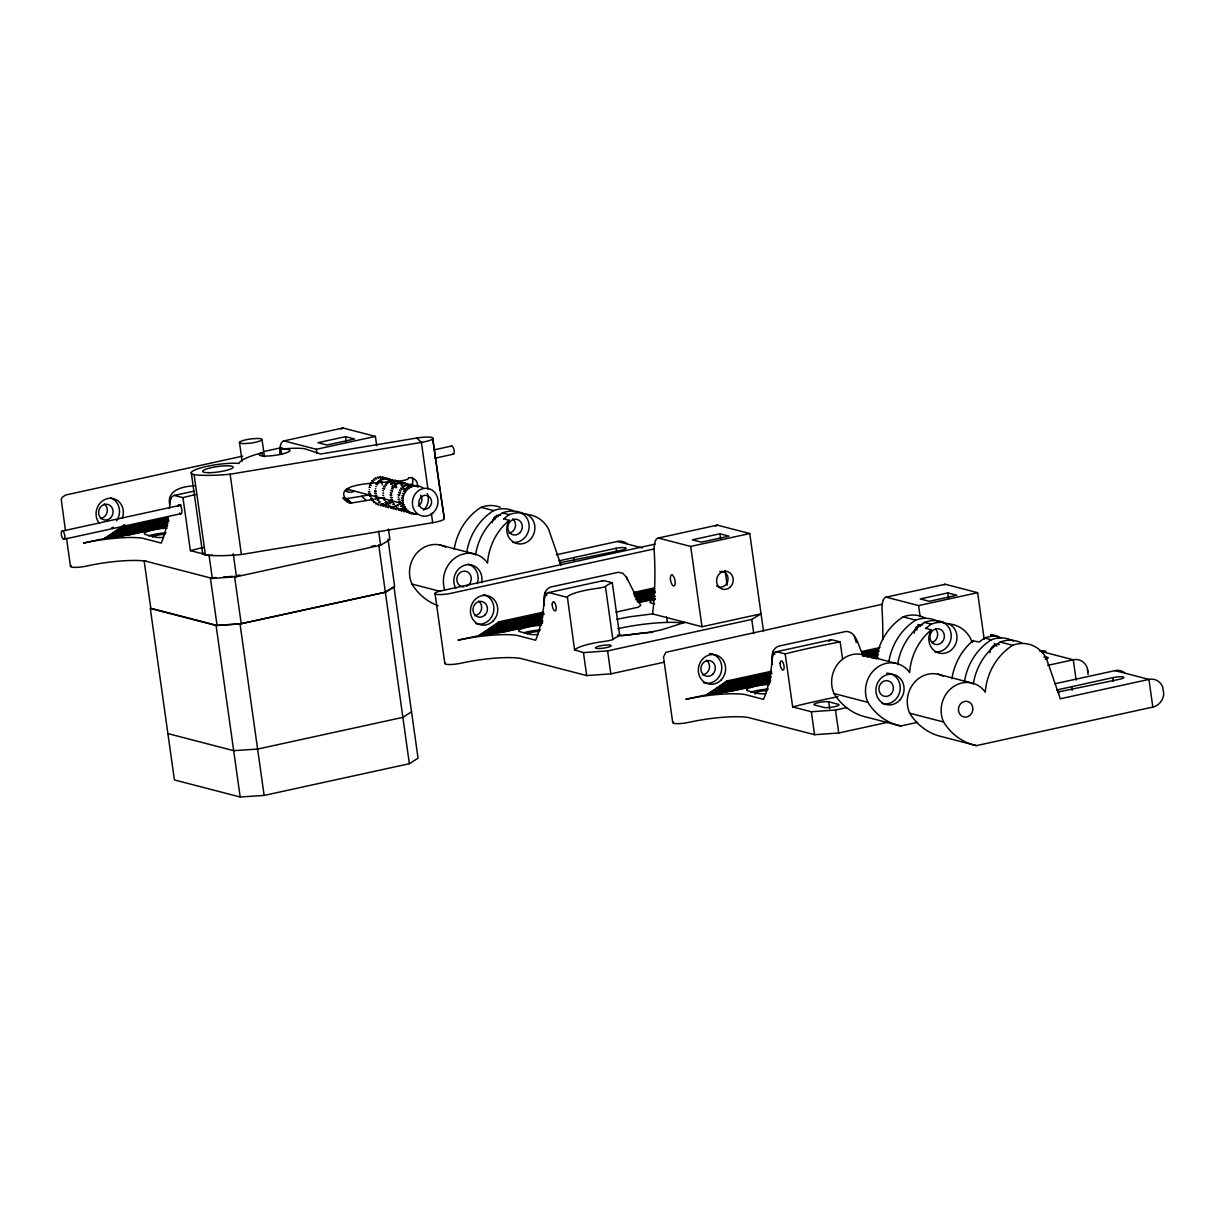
<?xml version="1.0" encoding="UTF-8"?>
<svg xmlns="http://www.w3.org/2000/svg" width="1225" height="1225" viewBox="0 0 1225 1225"><rect width="100%" height="100%" fill="white"/><g stroke="black" fill="none" stroke-linecap="round" stroke-linejoin="round"><path stroke-width="1.5" d="M388.738 503.077L388.264 502.449A5.268 1.409 51.6 0 0 387.559 502.219L387.881 502.878M416.776 513.964L416.377 514.378A5.375 2.236 -86.8 0 1 415.796 514.255L415.428 513.842M395.292 485.422L395.583 485.544A5.344 1.547 51 0 1 395.093 485.437A5.359 1.7 -27.6 0 1 394.802 485.299L396.18 485.069M413.483 513.198L413.392 514.117A5.359 2.251 -81.3 0 0 413.866 514.24L414.417 513.826M393.409 486.432L392.643 486.662A5.283 1.393 -20.4 0 1 391.923 486.493L392.551 486.111M389.596 480.491L388.983 480.843A5.268 2.052 -48.5 0 1 388.264 480.69L388.83 479.97M410.13 512.77L409.671 513.122A5.206 2.113 -70.3 0 1 409.012 512.969L408.782 512.647M406.47 509.003L405.552 509.386A5.344 1.853 -38.1 0 1 405.108 509.248L405.827 508.635A5.344 1.853 -38.1 0 1 406.072 508.681M403.607 486.861A5.359 1.715 -27.6 0 1 403.821 486.953L403.454 487.565A5.206 1.516 51 0 1 402.857 487.443L402.413 487.029M400.575 504.164L401.203 503.858A5.359 1.302 -20.9 0 0 400.667 503.705L399.84 504.103A5.359 1.302 -20.9 0 0 400.299 504.195L400.452 504.179A5.237 0.995 42.3 0 1 399.901 503.996L399.304 503.383A5.237 0.995 42.3 0 1 399.871 503.552L399.993 503.613M389.657 482.038L389.336 482.313A5.206 1.837 63.6 0 1 388.723 482.16L388.417 481.333A5.206 1.837 63.6 0 1 389.029 481.471L389.81 482.359A5.268 1.868 -38 0 0 390.392 482.512L391.112 481.961A5.268 1.868 -38 0 0 390.453 481.747L390.316 481.747M412.702 485.697L413.101 485.406A5.237 2.159 87.7 0 1 413.698 485.559L413.667 486.463M616.068 612.117L638.133 607.202L640.721 605.426L626.388 577.159L622.637 573.101L618.166 572.305L550.683 587.035C543.532 589.577 543.18 598.78 544.513 605.089M864.391 656.248C858.021 649.342 858.005 631.702 846.062 631.426L778.564 646.172C771.428 648.714 771.076 657.917 772.408 664.226M406.47 511.422L406.715 511.943A5.344 2.098 -59.4 0 0 407.175 512.05L407.741 511.33M414.387 513.995L414.417 513.918A5.222 2.083 87.8 0 0 414.708 513.964L414.984 513.872M574.647 650.337L567.374 596.912A29.017 5.145 -8 0 1 594.385 588.766L598.474 588.199A11.178 1.975 -8 0 0 605.441 586.561A40.976 7.258 -8 0 1 612.286 582.778L619.728 635.76A40.976 7.258 -8 0 0 612.883 639.557A11.178 1.975 -8 0 1 605.931 641.196L605.441 641.272A29.017 5.145 -8 0 0 574.816 649.908L583.452 652.619L607.615 650.904L751.767 619.421L761.047 613.832L701.986 626.741L652.542 613.909L630.645 616.68A51.496 9.111 -8 0 0 616.512 619.421M418.475 486.907L418.307 486.248A5.237 2.236 -70.3 0 0 417.71 486.095L417.403 486.953M503.46 519.002L509.187 514.638A31.697 28.696 -75.5 0 1 518.864 512.8L527.883 514.485A31.697 28.696 -75.5 0 1 548.586 529.154L560.989 565.062M503.705 518.65L509.233 520.487A15.45 13.98 -75.5 0 0 513.061 541.817A15.45 13.98 -75.5 0 0 532.737 536.152A15.45 13.98 -75.5 0 0 528.082 515.067L526.842 514.423M925.549 628.517L931.276 624.168A31.697 28.696 -75.5 0 1 940.953 622.331L949.987 624.015A31.697 28.696 -75.5 0 1 970.69 638.684L971.915 642.222M925.794 628.165L931.322 630.018A15.45 13.98 -75.5 0 0 935.165 651.332A15.45 13.98 -75.5 0 0 954.826 645.667A15.45 13.98 -75.5 0 0 950.171 624.597L948.931 623.954M993.414 636.449A15.45 13.98 -75.5 0 0 991.959 635.438L990.719 634.795L996.492 636.296L994.287 636.173A31.697 28.696 -75.5 0 0 984.609 638.011L979.127 642.007L973.109 640.859A15.45 13.98 -75.5 0 0 972.206 642.558M415.015 485.743L415.443 485.529A5.237 2.236 -81.3 0 1 416.041 485.682L415.979 486.555M242.091 461.09L239.457 442.317L241.524 441.031A11.178 1.975 -8 0 1 251.845 438.81L257.342 438.458A11.913 2.113 -8 0 1 262.043 439.729L264.416 456.619M262.043 439.729L259.976 441A11.178 1.975 -8 0 1 249.64 443.236L244.142 443.588A11.913 2.113 -8 0 1 239.457 442.317M509.478 520.135L507.655 521.636A56.901 51.511 -75.5 0 0 487.519 563.025L486.631 561.785A26.904 24.362 -75.5 0 0 455.853 557.39A26.904 24.362 -75.5 0 0 444.66 589.792M931.567 629.665L929.76 631.151A56.901 51.511 -75.5 0 0 909.608 672.556L908.736 671.3A26.904 24.362 -75.5 0 0 876.641 667.855A26.904 24.362 -75.5 0 0 867.928 702.354A59.841 54.176 -75.5 0 0 900.712 725.996L917.433 722.337M973.354 640.507L971.548 642.007A56.901 51.511 -75.5 0 0 951.932 678.681M413.315 485.697L413.177 484.901A5.344 2.343 -70.2 0 0 412.687 484.778L412.381 485.667M406.455 487.826L407.052 488.515A5.237 1.439 51.4 0 0 407.649 488.668L407.205 487.948A5.237 1.439 51.4 0 0 406.608 487.795L406.608 487.795M129.605 534.85L104.661 538.464L124.475 524.729L126.588 531.221L129.605 534.85L166.891 526.704M541.251 623.847L503.965 631.993L479.021 635.607L498.835 621.871L543.578 612.102M769.147 682.983L731.861 691.13L706.917 694.743L726.731 681.008L771.474 671.239M411.539 711.817L402.857 717.36L257.602 749.072L233.669 750.665L167.886 733.591M387.988 539.153L394.664 586.668L385.385 592.242L240.023 623.923L216.09 625.516L150.308 608.442L174.409 779.942L240.192 797.016L264.125 795.423L409.364 763.711L418.047 758.168L393.945 586.668L385.262 592.211L241.218 623.724L217.07 625.439L150.798 608.243L144.121 560.744L212.323 578.43L236.471 576.715L380.638 545.232L389.902 539.658L388.417 529.062M166.386 526.398L129.1 534.544L104.661 538.464L124.72 525.893M542.614 623.127L503.46 631.687L479.021 635.607L499.08 623.035L543.823 613.266M770.494 682.264L731.34 690.823L706.917 694.743L726.961 682.172L771.704 672.403M685.035 622.331L661.607 629.803A51.496 9.111 -8 0 1 647.474 632.544L625.791 635.316L617.492 635.178M167.733 525.556L104.661 538.464L125.011 527.056L167.886 517.685M542.093 622.698L479.021 635.607L499.371 624.199L544.114 614.414M769.989 681.82L706.917 694.743L727.252 683.32L771.995 673.551M404.985 491.899L404.082 491.363A5.344 0.781 32.4 0 0 403.622 491.256L404.403 491.792A5.344 0.781 32.4 0 0 404.862 491.899M391.985 497.61L390.423 497.35L392.015 497.534M167.213 524.989L104.661 538.464L125.348 528.174L168.223 518.803M541.572 622.132L479.021 635.607L499.708 625.317L542.583 615.945M769.468 681.268L706.917 694.743L727.589 684.453L770.479 675.082M166.707 524.315L104.661 538.464L125.716 529.246L168.606 519.89M542.935 621.06L479.021 635.607L500.076 626.388L542.966 617.032M770.816 680.197L706.917 694.743L727.972 685.525L770.847 676.169M168.07 523.136L127.063 532.094L104.661 538.464L126.144 530.272L169.019 520.916M542.445 620.279L501.423 629.237L479.021 635.607L500.504 627.414L541.511 618.457M770.326 679.416L729.304 688.373L706.917 694.743L728.385 686.551L771.275 677.18M262.671 456.144L261.936 452.806A15.45 2.741 -8 0 0 266.438 456.067A15.45 2.741 -8 0 0 287.737 452.27A15.45 2.741 -8 0 0 282.347 449.177L280.984 449.238L281.704 454.383M386.733 504.333L387.621 503.934A5.222 1.73 -38.3 0 1 388.187 504.072L387.483 504.669A5.222 1.73 -38.3 0 1 386.932 504.532L386.472 503.597A5.252 1.746 64 0 0 385.783 503.368L385.952 504.118M104.661 538.464L126.588 531.221L167.595 522.263M479.021 635.607L500.948 628.364L541.971 619.406M706.917 694.743L728.844 687.501L769.851 678.543M411.156 512.647L411.033 513.52A5.359 2.251 -70.3 0 0 411.508 513.643L411.952 512.831A5.359 2.251 -70.3 0 0 411.631 512.663M390.76 506.813L390.683 507.701A5.222 2.052 87.9 0 0 391.25 507.87L391.311 506.982A5.222 2.052 87.9 0 0 390.76 506.813M558.86 560.866L616.114 548.249A8.008 1.424 -8 0 1 625.653 547.851A8.008 1.424 -8 0 1 621.488 550.209L559.457 562.857M1056.624 690.027L1112.713 677.67A8.008 1.424 -8 0 1 1122.927 676.889A8.008 1.424 -8 0 1 1120.416 679.109L1058.002 692.018L1046.349 658.33A31.697 28.696 -75.5 0 0 1012.707 645.299L1000.197 642.053A56.901 51.511 -75.5 0 0 973.293 684.224M262.196 452.714L260.236 453.235A56.901 10.076 -8 0 0 238.982 463.448L238.002 463.356A26.904 4.762 -8 0 0 203.044 467.276A26.904 4.762 -8 0 0 194.101 474.657L205.387 554.94A59.841 10.596 -8 0 0 241.402 554.512L432.685 522.692A14.195 2.511 -8 0 0 444.353 518.849L432.593 437.754L439.943 490.031M386.105 505.573L385.89 504.669A5.375 1.975 77.2 0 0 385.431 504.532L385.339 505.312M383.073 488.346L384.696 488.821L383.716 488.453M279.836 453.418A18.329 7.074 77.7 0 1 283.909 440.893L342.969 427.984L375.401 436.406L376.703 445.732M242.734 456.113L65.553 495.038L62.169 497.365L61.25 499.555L65.461 530.655M263.283 451.627L281.964 447.554M345.557 436.651L317.979 442.669L327.029 445.012L354.607 438.994L345.557 436.651L346.338 442.164M283.909 440.893L316.341 449.299L375.401 436.406M194.561 485.912C183.367 486.157 166.416 489.877 169.693 504.639M173.873 495.528L194.025 491.133M61.985 531.114L181.223 505.083M434.584 449.743L451.765 445.992M63.761 539.276A4.211 1.623 77.7 0 0 64.205 533.258A4.211 1.623 77.7 0 0 61.281 532.921A4.211 1.623 77.7 0 0 63.761 539.276L181.545 513.551M434.906 458.227L453.541 454.153M109.944 537.316L83.576 543.073A46.274 8.192 -8 0 1 142.82 538.28L161.287 543.073A143.692 55.477 77.7 0 0 168.238 517.256M113.45 536.535L116.972 535.769M236.394 575.811L240.1 575M371.313 546.35L375.018 545.538M556.334 554.772L617.308 541.465A14.195 12.847 -75.5 0 1 626.924 543.532M652.803 613.878L652.542 613.909A205.999 79.548 77.7 0 0 654.196 550.561A18.329 7.074 77.7 0 1 658.284 538.035L717.329 525.127L749.761 533.549L763.527 631.503M655.36 544.068L441.704 590.726A11.699 2.067 -8 0 0 435.978 594.278A11.699 2.067 -8 0 0 451.336 593.222L653.828 548.999M719.917 533.794L692.339 539.812L701.389 542.154L728.967 536.137L719.917 533.794L720.698 539.306M658.284 538.035L690.701 546.442L749.761 533.549M548.233 592.67L603.19 580.665M633.539 592.456L654.058 587.969M633.784 593.62L654.288 589.148M634.075 594.768L654.579 590.297M634.412 595.901L654.916 591.415M634.795 596.973L655.298 592.502M637.077 597.586L653.844 593.926M635.653 598.948L654.303 594.875M636.127 599.821L654.778 595.748M638.485 600.189L655.268 596.529M486.049 634.06L457.936 640.216A46.274 8.192 -8 0 1 517.18 635.423L535.647 640.216A143.692 55.477 77.7 0 0 544.191 601.046A19.432 7.503 77.7 0 1 548.815 592.578L567.206 597.341M489.571 633.294L493.093 632.529M637.138 601.261L653.905 597.601M637.643 601.827L654.426 598.152M638.164 602.256L654.946 598.596M638.669 602.577L655.452 598.918M882.735 639.649A205.999 79.548 77.7 0 0 882.092 609.698A18.329 7.074 77.7 0 1 886.165 597.157L945.225 584.264L977.642 592.686L984.211 639.358M882.352 604.231L665.818 652.312L663.506 657.044L672.693 722.428M947.813 592.915L920.22 598.948L929.27 601.291L956.863 595.273L947.813 592.915L948.579 598.443M886.165 597.157L918.597 605.579L977.642 592.686M445.487 662.664A11.699 2.067 -8 0 0 448.442 664.517A11.699 2.067 -8 0 0 461.167 663.169A46.274 8.192 -8 0 1 520.411 658.376L586.683 675.572L610.831 673.857L664.44 662.158M776.114 651.807L831.086 639.802M861.435 651.593L880.071 647.52M861.68 652.757L878.447 649.097M863.824 653.507L878.738 650.245M862.308 655.038L879.075 651.363M862.676 656.11L877.59 652.848M866.825 656.324L878.019 653.874M867.269 657.274L878.463 654.824M871.48 657.32L877.069 656.11M871.97 658.101L877.559 656.876M715.706 692.814L685.816 699.337A46.274 8.192 -8 0 1 745.076 694.56L763.543 699.353A143.692 55.477 77.7 0 0 772.087 660.183A19.432 7.503 77.7 0 1 776.711 651.715L785.194 653.905A199.874 35.387 -8 0 1 840.166 641.9L842.555 658.943M874.344 658.361L878.08 657.549M785.194 653.905L792.652 706.902L811.348 711.756L835.496 710.041L846.582 707.621M1047.697 665.374L1073.284 659.785A14.195 12.847 -75.5 0 1 1087.08 667.334L1088.091 674.5M1054.878 683.764L1115.072 670.626A14.195 12.847 -75.5 0 1 1124.688 672.693M673.382 721.801A11.699 2.067 -8 0 0 676.338 723.653A11.699 2.067 -8 0 0 689.047 722.306A46.274 8.192 -8 0 1 748.307 717.513L814.564 734.709L838.727 732.994L888.63 722.092M943.373 676.231A26.904 24.362 -75.5 0 0 914.799 682.019A26.904 24.362 -75.5 0 0 909.716 713.21A59.841 54.176 -75.5 0 0 942.5 736.837L976.371 745.627L1152.832 707.085A14.195 12.847 -75.5 0 0 1163.75 694.131L1162.739 686.965A14.195 12.847 -75.5 0 0 1148.943 679.416L1115.072 670.626M194.101 474.657A59.841 10.596 -8 0 0 230.116 474.213L421.4 442.393A14.195 2.511 -8 0 0 433.083 438.55L431.874 437.417A14.195 2.511 -8 0 0 416.745 438.029L320.598 454.016L304.872 448.794A31.697 5.62 -8 0 0 282.133 449.1L280.984 449.238M382.751 497.855L351.59 502.97L348.696 502.526L344.041 498.162L346.935 498.59L370.792 494.686M403.714 489.219L407.374 488.607A8.008 7.809 -46.8 0 0 412.075 477.367M381.404 505.006L380.96 505.711A5.39 2.266 -81.3 0 1 380.485 505.573L380.684 504.654A5.39 2.266 -81.3 0 1 381.143 504.777L383.915 504.593M382.782 495.298L383.578 495.344M169.402 508.482A143.692 55.477 77.7 0 0 169.831 503.904A19.432 7.503 77.7 0 1 174.455 495.436L182.954 497.641L190.396 550.622L209.092 555.476L212.813 555.216M215.968 577.542L210.394 577.94L217.07 625.439M223.394 577.006L232.689 576.347M400.253 492.894L398.707 492.419L400.33 492.863M402.933 498.223L401.433 497.932L402.244 498.131M402.397 502.342L401.923 502.648A5.344 1.118 -13.4 0 0 402.367 502.771L403.27 502.495M403.683 489.035L404.112 489.066A5.375 1.501 -20.1 0 1 404.587 489.204L404.985 489.388A5.237 1.118 41.8 0 1 405.582 489.541L406.21 490.153A5.237 1.118 41.8 0 1 405.536 490L403.928 489.617A5.375 1.501 -20.1 0 1 403.316 489.464M403.53 504.44L402.673 504.822A5.359 1.378 -20.6 0 0 403.132 504.945L404.066 504.608M402.443 493.338L403.683 493.813M371.083 485.33L369.583 484.809L370.363 485.161M990.719 634.795L991.775 634.856A31.697 28.696 -75.5 0 1 1001.009 637.796M396.242 487.029L395.445 487.397A5.268 1.47 -20.1 0 0 396.027 487.581L396.823 487.213A5.268 1.47 -20.1 0 0 396.242 487.029M382.828 493.001L383.655 493.139M683.366 623.081L678.926 622.622A51.496 9.111 -8 0 0 667.671 622.392L664.455 622.499A51.496 9.111 -8 0 0 617.813 628.701M398.891 497.243L398.14 497.09M369.475 489.617L369.215 489.418M398.202 494.686L399.809 495.053L398.217 494.701M402.443 500.229L401.524 500.321A5.344 0.766 -4.1 0 0 401.968 500.443L403.01 500.413M382.797 490.674L383.456 490.812M375.784 488.852L375.447 488.744M375.845 486.402L376.152 486.677M369.031 487.091L369.843 487.29M370.088 487.366L369.537 487.213M401.938 495.635L403.117 495.926M617.308 541.465L642.268 547.942M1041.189 651.455L1073.284 659.785L1076.132 680.074M454.169 549.52A56.901 51.511 -75.5 0 1 481.088 507.349L493.598 510.595A31.697 28.696 -75.5 0 1 512.8 510.519M475.53 555.063A56.901 51.511 -75.5 0 1 502.449 512.892L509.187 514.638M876.258 659.05A56.901 51.511 -75.5 0 1 903.177 616.879L915.688 620.126A31.697 28.696 -75.5 0 1 937.86 621.397M897.634 664.593A56.901 51.511 -75.5 0 1 924.538 622.423L931.276 624.168M984.609 638.011L991.347 639.756A31.697 28.696 -75.5 0 1 1013.519 641.043M346.905 489.142L402.183 503.49M612.286 582.778L603.787 580.573A19.432 7.503 77.7 0 0 602.103 581.217M840.166 641.9L831.683 639.71A19.432 7.503 77.7 0 0 830.519 640.017M439.867 544.972L473.753 553.761M861.971 654.502L895.842 663.292M937.63 674.133L971.502 682.922M654.594 603.894L651.378 603.067A15.45 2.741 -8 0 1 654.962 599.393M445.609 547.07A26.904 24.362 -75.5 0 0 411.722 561.295L410.62 564.495A26.904 24.362 -75.5 0 0 411.952 584.034L440.479 591.445M867.713 656.6A26.904 24.362 -75.5 0 0 833.827 670.825L832.724 674.026A26.904 24.362 -75.5 0 0 834.057 693.564L867.928 702.354M909.716 713.21L943.587 722A59.841 54.176 -75.5 0 0 976.371 745.627M828.713 701.818L838.543 704.36A7.963 1.409 -8 0 1 834.455 706.718A7.963 1.409 -8 0 1 824.241 707.499L814.61 705.003A7.947 1.409 -8 0 1 818.285 702.629A7.947 1.409 -8 0 1 828.713 701.818L829.708 708.877M900.712 725.996L866.841 717.207A59.841 54.176 -75.5 0 1 834.057 693.564M501.408 631.334C506.614 634.06 497.488 625.271 498.835 621.871L499.356 625.516M728.002 690.134C735.643 693.794 725.43 685.173 726.731 681.008L727.237 684.653M383.915 488.683L383.088 488.392M370.256 484.962L371.098 485.284M385.783 484.38L386.533 485.039A5.329 1.225 41.4 0 1 385.982 484.947L385.308 484.288A5.329 1.225 41.4 0 1 385.783 484.38M417.572 485.498A8.008 7.809 -46.8 0 0 408.583 477.689C410.038 485.758 322.236 476.556 348.696 502.526M943.158 622.453L944.398 623.096A15.45 13.98 -75.5 0 1 950.355 641.226A15.45 13.98 -75.5 0 1 934.843 651.884M521.069 512.938L522.309 513.566A15.45 13.98 -75.5 0 1 528.266 531.696A15.45 13.98 -75.5 0 1 512.739 542.353M404.97 506.782L404.296 507.288A5.344 1.593 -28 0 1 403.699 507.15L404.51 506.66A5.344 1.593 -28 0 1 404.878 506.737M416.745 438.029L421.4 442.393L427.969 489.081M444.277 518.405L440.479 493.767M361.635 496.217L366.29 500.581M346.935 498.59L351.59 502.97M345.955 498.575L350.61 502.954M344.991 498.422L349.646 502.801M343.138 497.779L347.793 502.143M343.184 498.177L346.966 501.653M394.435 485.023L394.603 484.687A5.344 1.547 51 0 1 395.093 484.794M402.413 487.137L402.367 486.708A5.206 1.516 51 0 1 402.964 486.846L403.071 487.458A5.359 1.715 -27.6 0 1 402.581 487.305M391.357 501.5L391.525 501.362A5.375 1.026 42.3 0 1 391.969 501.484L392.612 502.143A5.375 1.026 42.3 0 1 392.153 502.005M406.057 511.499L406.394 511.82A5.344 2.098 87.9 0 0 406.853 511.943L407.282 511.499M773.128 651.256L774.797 654.548M545.247 592.119L546.901 595.411M854.269 636.296L856.306 642.497M626.388 577.159L627.659 580.083M1058.048 691.926L1060.253 698.786L1148.943 679.416L1152.832 707.085M400.713 508.987L401.004 508.589A5.222 1.914 77.2 0 1 401.555 508.743L401.815 509.631A5.222 1.914 77.2 0 1 401.157 509.493M1112.713 677.67L1113.219 681.36M1087.723 669.692L1088.045 672.004M1071.691 686.628L1072.212 690.318M1058.155 689.598L1058.676 693.289M918.597 605.579L920.159 616.772M835.496 710.041L838.727 732.994M811.348 711.756L814.564 734.709M751.767 619.421L753.758 633.539M725.093 570.559L727.16 585.274M690.701 546.442L701.986 626.741M666.568 616.849L667.349 622.407M616.114 548.249L616.634 551.939M605.441 586.561L612.883 639.557M607.615 650.904L610.831 673.857M573.928 557.467L574.448 561.157M583.452 652.619L586.683 675.572M431.368 513.352L432.685 522.692M434.982 593.344L444.813 663.292M381.695 481.211L382.215 484.947M378.647 531.099L380.638 545.232M378.709 544.727L409.364 763.711M316.341 449.299L316.862 453.036M230.116 474.213L241.402 554.512M233.24 553.761L236.471 576.715M234.542 576.209L241.218 623.724M240.023 623.923L264.125 795.423M209.092 555.476L212.323 578.43M216.09 625.516L240.192 797.016M191.284 472.697L202.646 553.577M124.475 524.729L124.981 528.373M66.502 538.127L70.453 566.149M541.511 625.271A15.45 2.741 -8 0 0 523.642 628.073A15.45 2.741 -8 0 0 520.058 631.748L529.69 634.244A15.45 2.741 -8 0 0 537.806 634.55M524.285 632.636A15.45 2.741 -8 0 1 540.424 629.926M620.937 635.959A56.166 9.953 -8 0 1 652.772 632.314M527.24 633.769A7.963 1.409 -8 0 1 539.199 631.487M483.293 594.63A14.976 13.567 -75.5 0 1 493.323 612.837A14.976 13.567 -75.5 0 1 475.53 623.494M715.446 526.291A18.329 7.074 77.7 0 1 717.329 525.127M478.577 601.062A7.963 7.197 -75.5 0 1 474.642 615.67M719.733 571.539A7.963 7.197 -75.5 0 1 727.864 580.818A7.963 7.197 -75.5 0 1 716.518 585.887M71.127 565.521A11.699 2.067 -8 0 0 74.082 567.374A11.699 2.067 -8 0 0 86.791 566.027A46.274 8.192 -8 0 1 146.051 561.234M190.396 550.622A199.874 35.387 -8 0 1 203.381 547.452M99.424 523.458A14.976 13.567 -75.5 0 1 99.347 504.011A14.976 13.567 -75.5 0 1 116.988 500.167A14.976 13.567 -75.5 0 1 122.209 518.466M113.45 527.255A14.976 13.567 -75.5 0 1 111.766 527.745M167.151 528.128A15.45 2.741 -8 0 0 149.282 530.93A15.45 2.741 -8 0 0 145.698 534.605L155.33 537.101A15.45 2.741 -8 0 0 163.446 537.407M152.421 537.055A7.963 1.409 -8 0 1 164.839 534.345M148.593 535.922A15.45 2.741 -8 0 1 166.064 532.783M177.916 506.354A4.686 1.807 77.7 0 1 180.335 505.573A4.686 1.807 77.7 0 1 181.867 511.928A4.686 1.807 77.7 0 1 179.524 512.969M341.086 429.148A18.329 7.074 77.7 0 1 342.969 427.984M104.202 503.919A7.963 7.197 -75.5 0 1 100.282 518.527M110.572 497.932A14.976 13.567 -75.5 0 1 116.605 520.763M182.954 497.641A199.874 35.387 -8 0 1 195.923 494.456M349.37 489.234A7.963 7.197 -75.5 0 1 345.649 490.046M353.887 491.363A9.157 8.284 -75.5 0 1 345.588 490.796M943.587 722A26.904 24.362 -75.5 0 1 942.255 702.446L943.357 699.245A26.904 24.362 -75.5 0 1 984.395 690.946L985.268 692.186A56.901 51.511 -75.5 0 1 1012.707 645.299M997.732 636.939A15.45 13.98 -75.5 0 1 999.187 637.949M994.21 643.493A7.963 7.197 -75.5 0 1 996.752 646.157M964.442 681.927A56.901 51.511 -75.5 0 1 991.347 639.756M989.968 652.787A7.963 7.197 -75.5 0 1 999.294 644.534M1000.197 642.053A31.697 28.696 -75.5 0 1 1022.37 643.339M1039.412 650.996A14.195 12.847 -75.5 0 1 1046.058 651.44M903.177 616.879A31.697 28.696 -75.5 0 1 925.35 618.15M924.538 622.423A31.697 28.696 -75.5 0 1 943.755 622.346M935.578 629.053A7.963 7.197 -75.5 0 1 931.934 642.528M888.783 662.296A56.901 51.511 -75.5 0 1 915.688 620.126M886.686 673.199A15.45 13.98 -75.5 0 1 900.053 690.318A15.45 13.98 -75.5 0 1 882.138 703.472M914.294 633.157A7.963 7.197 -75.5 0 1 922.731 624.719M1043.945 657.105A8.008 1.424 -8 0 1 1045.262 659.326M917.877 624.428A7.028 6.37 -75.5 0 1 920.388 626.45M916.377 626.679A7.028 6.37 -75.5 0 1 916.851 630.079M792.652 706.902A199.874 35.387 -8 0 1 837.961 696.749M709.489 653.538A14.976 13.567 -75.5 0 1 721.433 671.055A14.976 13.567 -75.5 0 1 703.41 682.631M769.407 684.407A15.45 2.741 -8 0 0 751.522 687.21A15.45 2.741 -8 0 0 747.954 690.869L757.571 693.381A15.45 2.741 -8 0 0 765.702 693.672M755.335 693.962A7.963 1.409 -8 0 1 757.494 691.987A7.963 1.409 -8 0 1 767.08 690.624M750.833 692.202A15.45 2.741 -8 0 1 768.32 689.047M829.019 641.379A19.432 7.503 77.7 0 1 829.983 640.353M943.924 584.861A18.329 7.074 77.7 0 1 945.225 584.264M706.457 660.198A7.963 7.197 -75.5 0 1 702.522 674.807M438.198 605.793A59.841 54.176 -75.5 0 1 411.952 584.034M481.088 507.349A31.697 28.696 -75.5 0 1 500.29 507.272M502.449 512.892A31.697 28.696 -75.5 0 1 524.622 514.178M512.8 518.91A7.963 7.197 -75.5 0 1 508.942 533.197M466.679 552.766A56.901 51.511 -75.5 0 1 493.598 510.595M468.072 564.112A15.45 13.98 -75.5 0 1 477.275 583.621M455.746 588.398A15.45 13.98 -75.5 0 1 465.791 564.97A15.45 13.98 -75.5 0 1 481.624 582.748M492.236 522.631A7.963 7.197 -75.5 0 1 500.642 515.189M463.785 586.943A7.963 7.197 -75.5 0 1 457.476 576.041A7.963 7.197 -75.5 0 1 469.42 573.423A7.963 7.197 -75.5 0 1 466.465 586.346M496.508 515.266A7.028 6.37 -75.5 0 1 497.763 516.292M494.288 517.149A7.028 6.37 -75.5 0 1 494.793 519.676M410.452 486.922A5.222 1.914 -37.7 0 0 409.946 486.8L409.318 487.412A5.222 1.914 -37.7 0 0 409.778 487.565M420.573 495.13A7.028 6.355 -75.5 0 1 418.138 506.002M414.157 513.673A14.042 12.709 -75.5 0 1 403.653 495.298A14.042 12.709 -75.5 0 1 423.161 488.117M427.295 493.537A14.042 12.709 -75.5 0 1 423.574 510.212M451.014 446.451A4.211 1.623 77.7 0 1 454.031 449.774A4.211 1.623 77.7 0 1 452.668 454.046M205.387 554.94A26.904 4.762 -8 0 1 202.891 552.337M382.384 478.73L382.92 479.388A5.375 2.159 76.7 0 0 383.41 479.511L383.287 478.592A5.375 2.159 76.7 0 0 382.797 478.47L382.399 478.653M387.513 504.042L388.126 504.731A5.359 1.7 64.3 0 0 388.585 504.868L388.264 504.011A5.359 1.7 64.3 0 0 387.804 503.873L387.544 503.98M390.806 507.472L391.005 507.854A5.222 2.052 -59.4 0 0 391.571 507.992L392.092 507.257A5.222 2.052 -59.4 0 0 391.449 507.043L390.836 507.395M400.958 510.503L401.249 510.978A5.329 2.174 -70.3 0 0 401.693 511.101L402.045 510.212A5.329 2.174 -70.3 0 0 401.586 510.09L400.988 510.412M373.702 502.158L373.916 502.51A5.252 2.006 -48.6 0 0 374.513 502.633L374.988 501.898A5.39 2.067 -48.6 0 0 374.528 501.775L373.702 502.158M396.425 481.103L396.716 481.593A5.222 2.297 -70.2 0 0 397.329 481.747L397.574 480.858A5.222 2.297 -70.2 0 0 396.961 480.721L396.425 481.103M368.863 493.951L369.001 494.104A5.252 1.103 -13.4 0 0 369.613 494.242L370.425 493.997A5.39 1.133 -13.4 0 0 369.904 493.843L368.863 493.951M387.804 506.997L388.172 507.579A5.359 2.174 -81.3 0 0 388.631 507.686L388.754 506.737A5.359 2.174 -81.3 0 0 388.31 506.629L387.804 506.997M390.897 484.089L391.035 484.304A5.268 1.608 -27.8 0 0 391.617 484.457L392.459 484.089A5.268 1.608 -27.8 0 0 391.77 483.829L390.913 484.028M395.966 483.538L396.624 484.227A5.313 1.883 63.6 0 0 397.114 484.334L396.762 483.462A5.313 1.883 63.6 0 0 396.288 483.354L396.027 483.431M405.843 484.809L406.348 485.468A5.191 2.083 76.7 0 0 406.96 485.59L406.746 484.687A5.191 2.083 76.7 0 0 406.149 484.564L405.843 484.809M406.623 510.702L406.822 511.039A5.359 2.052 -48.6 0 0 407.282 511.177L407.894 510.442A5.359 2.052 -48.6 0 0 407.435 510.32L406.623 510.702M379.781 477.153L380.163 477.765A5.268 2.174 87.7 0 0 380.745 477.918L380.791 477.015A5.268 2.174 87.7 0 0 380.194 476.862L379.781 477.153M386.595 478.516L386.978 479.097A5.375 2.358 -81.4 0 0 387.467 479.22L387.59 478.791A5.268 2.19 -59.3 0 0 386.916 478.562L386.488 479.358A5.268 2.19 -59.3 0 0 387.069 479.526L387.621 478.286A5.375 2.358 -81.4 0 0 387.131 478.163L386.61 478.424M375.309 495.65L375.447 495.788A5.359 1.041 -13.8 0 0 375.907 495.895L376.795 495.62A5.359 1.041 -13.8 0 0 376.351 495.513L375.386 495.574M390.469 480.032L390.76 480.491A5.375 2.297 -59.2 0 0 391.25 480.613L391.663 479.771A5.375 2.297 -59.2 0 0 391.173 479.649L390.499 479.955M373.472 479.358L374.268 480.032A5.375 1.485 51.4 0 0 374.728 480.139L374.299 479.419A5.268 1.455 51.4 0 0 373.702 479.266L373.502 479.312M386.518 482.757L387.192 483.37A5.222 1.516 51 0 0 387.804 483.507L387.36 482.803A5.222 1.516 51 0 0 386.748 482.65L386.518 482.757M410.038 484.595L410.421 485.177A5.344 2.343 -81.4 0 0 410.911 485.314L411.202 484.442A5.344 2.343 -81.4 0 0 410.605 484.243L410.038 484.595M396.487 508.084L396.686 508.421A5.313 1.96 -48.7 0 0 397.13 508.543L397.834 507.87A5.313 1.96 -48.7 0 0 397.313 507.686L396.487 508.084M392.919 486.386L393.746 486.968A5.329 1.225 41.4 0 0 394.236 487.075L393.638 486.432A5.329 1.225 41.4 0 0 393.164 486.325L392.995 486.34M403.438 511.039L403.791 511.621A5.329 2.159 -81.3 0 0 404.235 511.744L404.51 510.886A5.329 2.159 -81.3 0 0 403.974 510.687L403.438 511.039M400.131 482.436L400.621 483.094A5.329 2.282 87.6 0 0 401.111 483.201L401.065 482.252A5.329 2.282 87.6 0 0 400.575 482.145L400.131 482.436M401.325 485.085L401.524 485.406A5.359 1.96 -37.7 0 0 401.999 485.544L402.703 484.916A5.359 1.96 -37.7 0 0 402.213 484.778L401.417 484.947M403.163 508.069L403.729 508.773A5.298 1.684 64.3 0 0 404.189 508.926L403.928 508.084A5.298 1.684 64.3 0 0 403.469 507.931L403.377 507.931A5.344 1.776 -38.3 0 1 403.76 508.084L403.086 508.727A5.344 1.776 -38.3 0 1 402.627 508.62L403.178 508.023M407.757 485.422L407.94 485.789A5.222 2.098 -48.3 0 0 408.538 485.958L408.874 485.238A5.329 2.282 87.6 0 1 408.384 485.115L408.43 484.166A5.329 2.282 87.6 0 1 408.92 484.304L409.089 485.238A5.222 2.098 -48.3 0 0 408.492 485.069L407.787 485.345M393.148 508.436L393.393 508.926A5.222 2.128 -70.3 0 0 393.96 509.064L394.343 508.268A5.222 2.128 -70.3 0 0 393.7 508.069L393.179 508.36M384.237 477.918L384.497 478.408A5.268 2.251 -70.3 0 0 385.079 478.577L385.4 477.719A5.268 2.251 -70.3 0 0 384.803 477.551L384.237 477.918M390.208 480.721L390.683 481.394A5.237 2.098 76.7 0 0 391.296 481.532L391.265 480.705A5.237 2.098 76.7 0 0 390.545 480.506L390.208 480.721M391.877 501.882L392 502.051A5.222 1.271 -20.9 0 0 392.567 502.173L393.409 501.837A5.222 1.271 -20.9 0 0 392.766 501.668L391.908 501.837M382.996 505.404L383.241 505.848A5.375 2.113 -59.4 0 0 383.701 505.971L384.221 505.19A5.375 2.113 -59.4 0 0 383.685 505.022L382.996 505.404M380.332 479.465L380.96 480.154A5.344 1.883 63.6 0 0 381.45 480.277L381.174 479.419A5.344 1.883 63.6 0 0 380.669 479.297L380.363 479.404M404.235 483.094L404.495 483.599A5.206 2.297 -70.2 0 0 405.108 483.768L405.429 482.91A5.206 2.297 -70.2 0 0 404.832 482.742L404.281 483.017M389.535 502.847L390.254 503.536A5.375 1.363 51.9 0 0 390.714 503.659L390.208 502.908A5.375 1.363 51.9 0 0 389.749 502.771L389.596 502.786M410.421 485.958L410.88 486.616A5.237 2.021 76.9 0 0 411.462 486.769L411.355 485.896A5.237 2.021 76.9 0 0 410.758 485.743L410.421 485.958M394.419 480.506L394.756 481.103A5.222 2.297 -81.4 0 0 395.369 481.241L395.491 480.338A5.222 2.297 -81.4 0 0 394.879 480.2L394.496 480.353M383.226 504.287L383.67 504.945A5.268 2.006 77 0 0 384.252 505.113L384.145 504.225A5.268 2.006 77 0 0 383.563 504.072L383.226 504.287M378.984 502.235L379.168 502.526A5.375 1.776 -38.3 0 0 379.627 502.633L380.393 502.066A5.375 1.776 -38.3 0 0 379.857 501.898L379.015 502.173M377.514 477.413L377.958 478.072A5.268 2.037 76.9 0 0 378.54 478.24L378.433 477.352A5.268 2.037 76.9 0 0 377.851 477.199L377.545 477.337M403.791 485.544L404.388 486.233A5.176 1.837 63.6 0 0 405 486.356L404.633 485.513A5.176 1.837 63.6 0 0 404.036 485.391L403.791 485.544M392.888 506.767L393.302 507.441A5.237 1.914 77.2 0 0 393.868 507.609L393.776 506.737A5.237 1.914 77.2 0 0 393.21 506.568L392.888 506.767M398.293 482.038L398.538 482.497A5.222 2.236 -59.2 0 0 399.151 482.65L399.518 481.823A5.222 2.236 -59.2 0 0 398.906 481.685L398.385 481.884M375.677 503.49L375.922 503.95A5.39 2.19 -59.3 0 0 376.381 504.072L376.856 503.245A5.39 2.19 -59.3 0 0 376.397 503.123L375.769 503.337M384.497 478.347L384.956 479.021A5.375 2.297 87.6 0 0 385.446 479.143L385.462 478.209A5.375 2.297 87.6 0 0 384.972 478.087L384.528 478.271M372.017 500.397L372.186 500.703A5.252 1.822 -38.1 0 0 372.783 500.841L373.365 500.213A5.39 1.868 -38.1 0 0 372.905 500.091L372.109 500.275M385.247 502.173L385.354 502.388A5.206 1.485 -28.3 0 0 385.906 502.526L386.702 502.051A5.206 1.485 -28.3 0 0 386.151 501.913L385.247 502.173M408.599 512.019L408.828 512.479A5.359 2.174 -59.3 0 0 409.288 512.617L409.87 511.851A5.359 2.174 -59.3 0 0 409.318 511.667L408.629 511.943M395.629 508.972L395.935 509.569A5.222 2.113 -81.3 0 0 396.487 509.707L396.64 508.804A5.222 2.113 -81.3 0 0 396.073 508.666L395.66 508.896M382.522 505.052L382.935 505.726A5.39 2.159 87.8 0 0 383.394 505.848L383.44 504.914A5.39 2.159 87.8 0 0 382.966 504.792L382.522 505.052M388.677 506.017L388.83 506.369A5.222 1.929 -48.7 0 0 389.397 506.507L389.963 505.803A5.222 1.929 -48.7 0 0 389.412 505.665L388.677 506.017M392.123 481.348L392.383 481.777A5.375 2.159 -48.3 0 0 392.873 481.9L393.393 481.149A5.375 2.159 -48.3 0 0 392.903 481.012L392.123 481.348M398.63 509.447L398.86 509.906A5.329 2.098 -59.4 0 0 399.304 510.029L399.794 509.202A5.329 2.098 -59.4 0 0 399.35 509.079L399.09 508.987A5.222 2.052 87.9 0 0 398.538 508.85L398.538 509.768A5.222 2.052 87.9 0 0 399.105 509.906L398.63 509.447M388.616 479.021L388.938 479.587A5.375 2.373 -70.2 0 0 389.428 479.71L389.718 478.807A5.375 2.373 -70.2 0 0 389.228 478.684L388.616 479.021M385.339 506.384L385.63 506.936A5.359 2.174 -70.3 0 0 386.089 507.043L386.38 506.139A5.359 2.174 -70.3 0 0 385.921 506.032L385.339 506.384M382.062 477.275L382.368 477.873A5.268 2.251 -81.3 0 0 382.95 478.041L383.226 477.214A5.268 2.251 -81.3 0 0 382.537 476.984L382.062 477.275M398.033 482.727L398.584 483.462A5.329 2.144 76.7 0 0 399.074 483.569L398.891 482.635A5.329 2.144 76.7 0 0 398.401 482.528L398.064 482.665M380.868 504.577L381.266 505.251A5.298 2.083 82.4 0 0 381.848 505.42L381.526 504.486A5.375 1.975 -48.7 0 1 381.067 504.378L381.633 503.628A5.375 1.975 -48.7 0 1 382.093 503.735L381.787 504.455A5.298 2.083 82.4 0 0 381.235 504.363L380.975 504.455M395.338 506.032L396.042 506.124A5.206 1.73 -38.3 0 0 395.399 505.956L394.787 506.568A5.206 1.73 -38.3 0 0 395.353 506.691L395.874 506.721A5.206 1.654 64.3 0 0 396.441 506.89L396.272 506.139A5.206 1.654 64.3 0 0 395.598 505.91L395.338 506.032M402.244 482.512L402.642 483.171A5.329 2.343 -81.4 0 0 403.147 483.278L403.347 482.39A5.329 2.343 -81.4 0 0 402.734 482.221L402.244 482.512M411.278 513.015L411.539 513.612A5.206 2.113 -81.3 0 0 412.09 513.765L412.304 512.892A5.206 2.113 -81.3 0 0 411.738 512.724L411.309 512.938M377.285 482.328L378.081 482.895A5.237 1.194 41.4 0 0 378.663 483.017L378.05 482.39A5.237 1.194 41.4 0 0 377.453 482.267L377.315 482.298M408.201 486.662L408.752 487.351A5.206 1.761 63.9 0 0 409.334 487.504L409.058 486.677A5.206 1.761 63.9 0 0 408.461 486.524L408.201 486.662M390.959 499.693L391.066 499.831A5.206 1.011 -13.8 0 0 391.648 499.953L392.459 499.693A5.206 1.011 -13.8 0 0 391.877 499.57L390.959 499.693M377.851 504.409L378.127 504.976A5.39 2.266 -70.3 0 0 378.602 505.113L378.938 504.225A5.39 2.266 -70.3 0 0 378.464 504.087L377.897 504.333M392.322 480.353L392.72 481.027A5.222 2.236 87.6 0 0 393.332 481.18L393.424 480.338A5.222 2.236 87.6 0 0 392.72 480.123L392.322 480.353M406.118 484.028L406.317 484.503A5.222 2.236 -59.2 0 0 406.93 484.671L407.374 483.875A5.222 2.236 -59.2 0 0 406.777 483.707L406.118 484.028M404.327 510.059L404.526 510.458A5.344 1.975 -48.7 0 0 404.985 510.565L405.628 509.876A5.344 1.975 -48.7 0 0 405.077 509.707L404.327 510.059M375.294 478.118L375.83 478.807A5.237 1.776 63.9 0 0 376.427 478.96L376.152 478.148A5.237 1.776 63.9 0 0 375.554 477.98L375.325 478.056M400.897 506.216L401.05 506.476A5.344 1.516 -28.3 0 0 401.509 506.568L402.413 506.17A5.344 1.516 -28.3 0 0 401.815 505.971L400.897 506.216M399.962 483.354L400.162 483.783A5.359 2.159 -48.3 0 0 400.636 483.921L401.249 483.186A5.359 2.159 -48.3 0 0 400.759 483.048L400.07 483.217M400.743 488.407L401.509 488.974A5.206 1.194 41.4 0 0 402.106 489.097L401.647 488.53A5.206 1.194 41.4 0 0 400.912 488.346L400.774 488.377M384.068 499.831L384.237 500.045A5.359 1.302 -20.9 0 0 384.711 500.152L385.553 499.785A5.359 1.302 -20.9 0 0 385.002 499.647L384.099 499.8M377.438 500.122L377.591 500.382A5.359 1.531 -28.3 0 0 378.05 500.489L378.831 499.999A5.359 1.531 -28.3 0 0 378.372 499.892L377.484 500.076M393.531 483.002L393.746 483.4A5.359 1.96 -37.7 0 0 394.236 483.523L394.94 482.926A5.359 1.96 -37.7 0 0 394.358 482.742L393.577 482.941M370.639 498.345L370.792 498.606A5.252 1.562 -28 0 0 371.389 498.743L372.124 498.299A5.39 1.608 -28 0 0 371.588 498.116L370.639 498.345M378.709 480.705L379.428 481.364A5.237 1.516 51 0 0 380.01 481.486L379.627 480.797A5.237 1.516 51 0 0 378.892 480.629L378.816 480.644M388.999 500.795L389.734 501.377A5.268 1.087 42 0 0 390.316 501.53L389.749 500.918A5.268 1.087 42 0 0 389.167 500.765L389.029 500.78M393.087 504.164L393.194 504.424A5.206 1.485 -28.3 0 0 393.776 504.547L394.481 504.057A5.206 1.485 -28.3 0 0 393.914 503.934L393.194 504.072M397.359 504.853L398.002 505.527A5.237 1.317 51.9 0 0 398.554 505.695L398.094 504.976A5.237 1.317 51.9 0 0 397.543 504.807L397.359 504.853M371.895 480.889L372.752 481.517A5.375 1.148 41.8 0 0 373.212 481.609L372.676 481.012A5.268 1.133 41.8 0 0 372.078 480.858L372.002 480.858M369.628 496.048L369.766 496.278A5.405 1.393 -20.6 0 0 370.226 496.401L371.068 496.018A5.405 1.393 -20.6 0 0 370.608 495.895L369.628 496.048M376.259 497.794L376.381 498.008A5.375 1.302 -20.9 0 0 376.841 498.116L377.683 497.733A5.375 1.302 -20.9 0 0 377.223 497.626L376.259 497.794M383.149 497.656L383.303 497.825A5.344 1.041 -13.8 0 0 383.777 497.917L384.589 497.641A5.344 1.041 -13.8 0 0 384.114 497.549L383.257 497.595M398.799 501.699L398.921 501.867A5.329 1.041 -13.8 0 0 399.365 501.974L400.315 501.745A5.329 1.041 -13.8 0 0 399.794 501.607L398.799 501.699M391.77 488.254L392.643 488.744A5.329 0.858 32 0 0 393.133 488.852L392.459 488.346A5.329 0.858 32 0 0 391.969 488.239L391.893 488.239M368.495 491.654L369.981 491.807A5.39 0.766 -4.1 0 0 369.521 491.684L368.495 491.654M376.152 484.197L376.963 484.671A5.237 0.842 32 0 0 377.56 484.794L376.871 484.304A5.237 0.842 32 0 0 376.274 484.181L376.197 484.181M398.232 499.387L399.84 499.601L398.355 499.356M399.61 490.276L400.407 490.766A5.206 0.842 32 0 0 401.004 490.888L400.468 490.444A5.206 0.842 32 0 0 399.733 490.26L399.733 490.26M374.773 493.308L376.397 493.507L374.835 493.292M383.976 486.218L384.88 486.738A5.344 0.858 32 0 0 385.354 486.83L384.589 486.31A5.344 0.858 32 0 0 384.114 486.202L384.038 486.202M370.578 482.727L371.481 483.247A5.375 0.796 32.4 0 0 371.941 483.354L371.313 482.88A5.268 0.781 32.4 0 0 370.716 482.727L370.639 482.711M968.072 716.518L967.735 716.64A6.431 5.819 -75.5 0 1 965.744 717.069L965.392 717.1A7.963 7.197 -75.5 0 1 959.083 706.197A7.963 7.197 -75.5 0 1 971.027 703.594A7.963 7.197 -75.5 0 1 968.072 716.518M374.59 490.949L376.197 491.225L374.636 490.949M390.943 490.368L392.505 490.858L390.943 490.368M390.239 495.007L391.832 495.283L390.3 495.007M390.408 492.664L392 493.017L390.561 492.68M672.157 575.046L671.867 574.969A5.62 2.174 77.7 0 0 670.473 579.869A5.62 2.174 77.7 0 0 673.398 585.902L673.689 585.979A5.62 2.174 77.7 0 0 675.082 581.079A5.62 2.174 77.7 0 0 672.157 575.046M599.27 648.515A7.963 1.409 -8 0 0 611.183 645.682A7.963 1.409 -8 0 0 599.438 646.034A7.963 1.409 -8 0 0 599.27 648.515M492.833 621.243A14.976 13.567 -75.5 0 0 488.79 596.07A14.976 13.567 -75.5 0 0 470.63 613.541A14.976 13.567 -75.5 0 0 492.833 621.243M552.23 604.124A4.686 1.807 77.7 0 0 555.124 610.953A4.686 1.807 77.7 0 0 555.384 604.002A4.686 1.807 77.7 0 0 552.23 604.124M484.87 615.103A7.963 7.197 -75.5 0 0 482.727 601.735A7.963 7.197 -75.5 0 0 473.08 611.015A7.963 7.197 -75.5 0 0 484.87 615.103M730.1 587.173A9.157 8.284 -75.5 0 0 727.941 571.723A9.157 8.284 -75.5 0 0 716.656 582.151A9.157 8.284 -75.5 0 0 730.1 587.173M110.51 517.961A7.963 7.197 -75.5 0 0 108.367 504.593A7.963 7.197 -75.5 0 0 98.72 513.872A7.963 7.197 -75.5 0 0 110.51 517.961M942.132 642.114A7.963 7.197 -75.5 0 0 939.223 628.946A7.963 7.197 -75.5 0 0 930.081 638.822A7.963 7.197 -75.5 0 0 942.132 642.114M899.686 700.179A15.45 13.98 -75.5 0 0 894.02 674.638A15.45 13.98 -75.5 0 0 876.304 693.84A15.45 13.98 -75.5 0 0 899.686 700.179M891.142 694.024A7.963 7.197 -75.5 0 0 888.217 680.87A7.963 7.197 -75.5 0 0 879.106 690.762A7.963 7.197 -75.5 0 0 891.142 694.024M720.713 680.38A14.976 13.567 -75.5 0 0 716.671 655.207A14.976 13.567 -75.5 0 0 698.51 672.663A14.976 13.567 -75.5 0 0 720.713 680.38M780.111 663.261A4.686 1.807 77.7 0 0 783.005 670.075A4.686 1.807 77.7 0 0 783.28 663.138A4.686 1.807 77.7 0 0 780.111 663.261M712.766 674.24A7.963 7.197 -75.5 0 0 710.622 660.872A7.963 7.197 -75.5 0 0 700.976 670.152A7.963 7.197 -75.5 0 0 712.766 674.24M520.028 532.584A7.963 7.197 -75.5 0 0 517.118 519.415A7.963 7.197 -75.5 0 0 507.992 529.307A7.963 7.197 -75.5 0 0 520.028 532.584M433.191 512.708A14.042 12.709 -75.5 0 0 429.853 489.005A14.042 12.709 -75.5 0 0 412.549 505.006A14.042 12.709 -75.5 0 0 433.191 512.708M429.194 507.472A7.028 6.355 -75.5 0 0 427.525 495.62A7.028 6.355 -75.5 0 0 418.873 503.628A7.028 6.355 -75.5 0 0 429.194 507.472M209.169 472.697A15.45 2.741 -8 0 0 233.163 467.414A15.45 2.741 -8 0 0 211.42 467.628A15.45 2.741 -8 0 0 209.169 472.697"/></g></svg>
